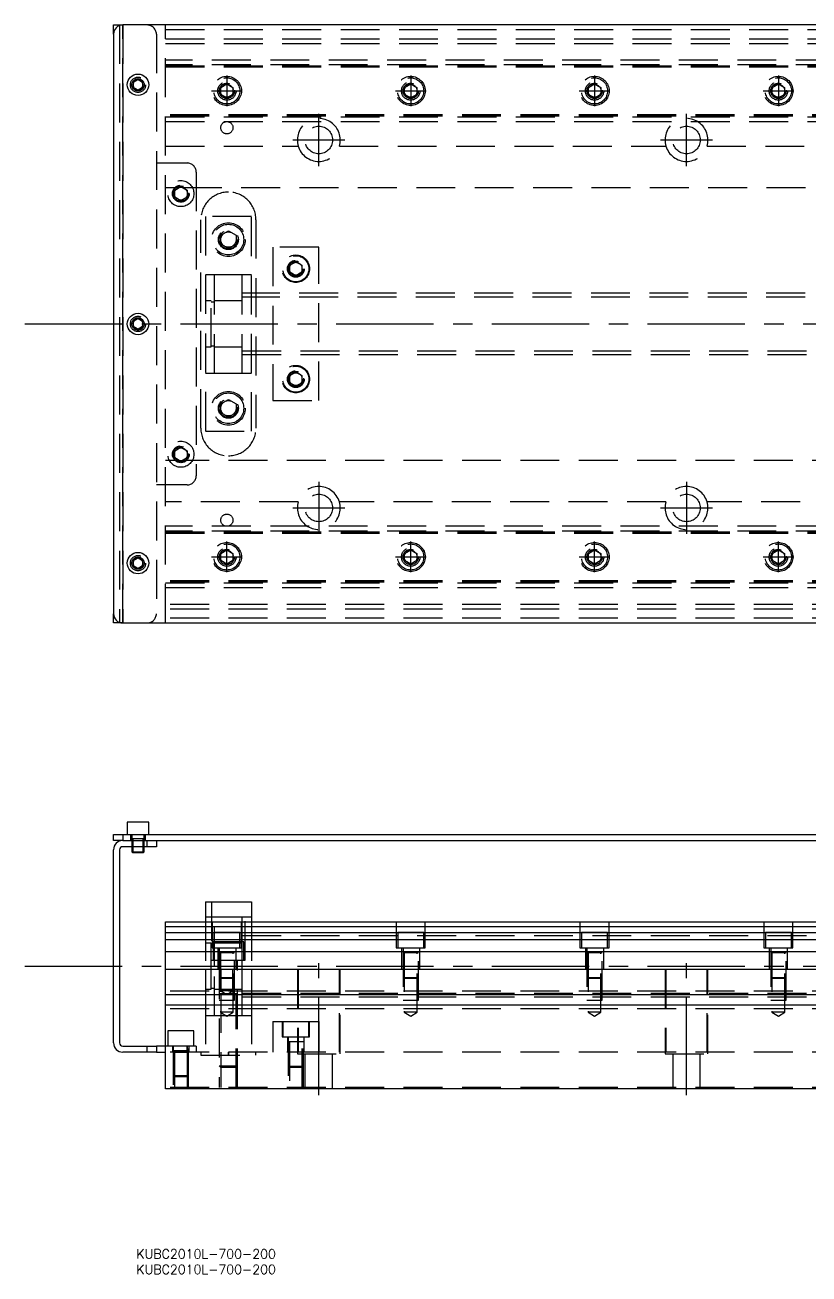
# Model space of a CAD drawing. Extents: x -29 to 939, y -310 to 112.
# Drawn here: x -28.9 to 227, y -309.8 to 97.5 of the extents above; entities that cross this region are included whole.
import ezdxf

# ---------------------------------------------------------------- set-up
doc = ezdxf.new("R2010")
doc.units = 0
doc.linetypes.add('CENTER', pattern=[50.8, 31.75, -6.35, 6.35, -6.35])
doc.linetypes.add('DASHED', pattern=[19.05, 12.7, -6.35])
doc.layers.get('0').update_dxf_attribs({"linetype": 'CONTINUOUS'})
doc.layers.add('CENTER', color=1, linetype='CENTER')
doc.styles.get("Standard").update_dxf_attribs({"font": 'txt.shx', "height": 3, "bigfont": 'bigfont.shx'})

# ---------------------------------------------------------------- blocks, each defined once
blk = doc.blocks.new('*U2')
at = {"color": 7, "linetype": 'CONTINUOUS'}
blk.add_text('KUBC2010L-700-200', height=3, dxfattribs=at).set_placement((7.48, -309.84))
blk = doc.blocks.new('*U3')
at = {"color": 7, "linetype": 'CONTINUOUS'}
blk.add_text('KUBC2010L-700-200', height=3, dxfattribs=at).set_placement((7.48, -304.76))

msp = doc.modelspace()

# ---------------------------------------------------------------- linework, layer by layer
at = {"color": 7, "linetype": 'CONTINUOUS'}
for p, q in [((0, 94.5), (0, 97.5)), ((0, 97.5), (3, 97.5)), ((0, 94.5), (0, -94.5)), ((731, 97.5), (3, 97.5)), ((6.5, 78.866026), (8, 79.73205)), ((6.5, 77.133974), (6.5, 78.866026)), ((8, 79.73205), (9.5, 78.866026)), ((9.5, 78.866026), (9.5, 77.133974)), ((8, 76.26795), (6.5, 77.133974)), ((9.5, 77.133974), (8, 76.26795)), ((6.5, 0.866026), (8, 1.73205)), ((6.5, -0.866026), (6.5, 0.866026)), ((8, 1.73205), (9.5, 0.866026)), ((9.5, 0.866026), (9.5, -0.866026)), ((8, -1.73205), (6.5, -0.866026)), ((9.5, -0.866026), (8, -1.73205)), ((6.5, -77.133974), (8, -76.26795)), ((6.5, -78.866026), (6.5, -77.133974)), ((8, -76.26795), (9.5, -77.133974)), ((9.5, -77.133974), (9.5, -78.866026)), ((8, -79.73205), (6.5, -78.866026)), ((9.5, -78.866026), (8, -79.73205)), ((0, -97.5), (0, -94.5)), ((3, -97.5), (0, -97.5)), ((3, -97.5), (731, -97.5)), ((11.5, -162.49), (4.5, -162.49)), ((4.5, -162.49), (4.5, -166.49)), ((11.5, -166.49), (11.5, -162.49)), ((0, -168.49), (0, -166.49)), ((0, -166.49), (3, -166.49)), ((3, -166.49), (3, -168.49)), ((3, -166.49), (267, -166.49)), ((3, -168.49), (0, -168.49)), ((3, -168.49), (11, -168.49)), ((3, -168.49), (11, -168.49)), ((11, -170.49), (3, -170.49)), ((6, -170.49002), (6, -172.14)), ((6.35, -170.49002), (6.35, -172.49)), ((9.65, -172.49), (9.65, -170.49002)), ((10, -172.14), (10, -170.49002)), ((11, -168.49), (267, -168.49)), ((11, -170.49), (11, -168.49)), ((14, -170.49), (11, -170.49)), ((14, -168.49), (14, -170.49)), ((0, -234.49), (0, -171.49)), ((2, -171.49), (2, -234.49)), ((6, -172.14), (10, -172.14)), ((6, -172.14), (6.35, -172.49)), ((9.65, -172.49), (6.35, -172.49)), ((9.65, -172.49), (10, -172.14)), ((30, -188.49), (45, -188.49)), ((30, -188.49), (30, -194.99)), ((45, -188.49), (45, -194.99)), ((17, -194.99), (273.5, -194.99)), ((17, -249.49), (17, -194.99)), ((17, -196.529608), (273.5, -196.529608)), ((273.5, -198.61154), (17, -198.61154)), ((273.5, -200.826666), (17, -200.826666)), ((17, -204.671934), (273.5, -204.671934)), ((717, -210.49), (17, -210.49)), ((717, -218.79), (17, -218.79)), ((717, -222.19), (17, -222.19)), ((3, -235.49), (11, -235.49)), ((11, -237.49), (11, -235.49)), ((11, -235.49), (14, -235.49)), ((14, -235.49), (14, -237.49)), ((17, -235.49), (14, -235.49)), ((11, -237.49), (3, -237.49)), ((14, -237.49), (11, -237.49)), ((14, -237.49), (17, -237.49)), ((717, -249.49), (17, -249.49))]:
    msp.add_line(p, q, dxfattribs=at)
at = {"color": 3, "linetype": 'DASHED'}
for p, q in [((2, 97.5), (2, -97.5)), ((3, 97.5), (3, -97.5)), ((3, -97.5), (3, 97.5)), ((3, -97.5), (3, 97.5)), ((3, 97.5), (3, -97.5)), ((14, 94.5), (14, -94.5)), ((17, -97.5), (17, 97.5)), ((17, 96), (717, 96)), ((17, 93), (717, 93)), ((17, 91.5), (717, 91.5)), ((292.5, 86), (17, 86)), ((292.5, 84.460392), (17, 84.460392)), ((17, 84.204452), (717, 84.204452)), ((17, 84.2), (717, 84.2)), ((17, 83.8), (717, 83.8)), ((9.973226, 78.326156), (10, 78)), ((35, 77.1547), (37, 78.309402)), ((37, 78.309402), (39, 77.1547)), ((95, 77.1547), (97, 78.309402)), ((97, 78.309402), (99, 77.1547)), ((155, 77.1547), (157, 78.309402)), ((157, 78.309402), (159, 77.1547)), ((215, 77.1547), (217, 78.309402)), ((217, 78.309402), (219, 77.1547)), ((35, 74.8453), (35, 77.1547)), ((37, 73.690598), (35, 74.8453)), ((39, 74.8453), (37, 73.690598)), ((39, 77.1547), (39, 74.8453)), ((39.483582, 76.286038), (39.5, 76)), ((94.5, 76), (94.518502, 76.303588)), ((95, 74.8453), (95, 77.1547)), ((97, 73.690598), (95, 74.8453)), ((99, 74.8453), (97, 73.690598)), ((99, 77.1547), (99, 74.8453)), ((155, 74.8453), (155, 77.1547)), ((157, 73.690598), (155, 74.8453)), ((159, 74.8453), (157, 73.690598)), ((159, 77.1547), (159, 74.8453)), ((159.483582, 76.286038), (159.5, 76)), ((215, 74.8453), (215, 77.1547)), ((217, 73.690598), (215, 74.8453)), ((219, 74.8453), (217, 73.690598)), ((219, 77.1547), (219, 74.8453)), ((219.483582, 76.286038), (219.5, 76)), ((717, 68.2), (17, 68.2)), ((717, 67.8), (17, 67.8)), ((717, 67.795548), (17, 67.795548)), ((17, 67.539608), (292.5, 67.539608)), ((17, 66), (292.5, 66)), ((17, 58), (60.291796, 58)), ((73.708204, 58), (180.291796, 58)), ((193.708204, 58), (300.291796, 58)), ((14, 52.5), (24, 52.5)), ((27, 49.5), (27, -49.5)), ((20, 43.6547), (22, 44.809402)), ((22, 44.809402), (24, 43.6547)), ((17, 44.5), (21.359688, 44.5)), ((20, 41.3453), (20, 43.6547)), ((22, 40.190598), (20, 41.3453)), ((24, 41.3453), (22, 40.190598)), ((22.640312, 44.5), (717, 44.5)), ((24, 43.6547), (24, 41.3453)), ((24.483582, 42.786038), (24.5, 42.5)), ((28.5, -34), (28.5, 34)), ((45, 35), (30, 35)), ((30, 35), (30, -35)), ((45, -35), (45, 35)), ((46.5, 34), (46.5, -34)), ((35, 28.943376), (37.5, 30.386752)), ((35, 26.056624), (35, 28.943376)), ((37.5, 30.386752), (40, 28.943376)), ((40, 28.943376), (40, 26.056624)), ((34.5, 27.5), (34.520026, 27.846056)), ((37.5, 24.613248), (35, 26.056624)), ((40, 26.056624), (37.5, 24.613248)), ((67, 25), (52, 25)), ((52, 25), (52, -25)), ((67, -25), (67, 25)), ((57, 18), (57.012884, 18.253488)), ((57.5, 19.1547), (59.5, 20.309402)), ((57.5, 16.8453), (57.5, 19.1547)), ((59.5, 15.690598), (57.5, 16.8453)), ((59.5, 20.309402), (61.5, 19.1547)), ((61.5, 16.8453), (59.5, 15.690598)), ((61.5, 19.1547), (61.5, 16.8453)), ((33, 16), (30, 16)), ((33, -16), (33, 16)), ((42, 16), (33, 16)), ((42, 16), (33, 16)), ((42, -16), (42, 16)), ((45, 16), (42, 16)), ((339.99998, 10), (42, 10)), ((339.99998, 8.75), (42, 8.75)), ((31.85, 7.5), (30, 7.5)), ((31.85, -7.5), (31.85, 7.5)), ((33, 7.15), (31.85, 7.15)), ((42, 7.5), (33, 7.5)), ((42, 7.5), (33, 7.5)), ((6, 0), (6.030168, 0.346066)), ((30, -7.5), (31.85, -7.5)), ((31.85, -7.15), (33, -7.15)), ((33, -7.5), (42, -7.5)), ((33, -7.5), (42, -7.5)), ((42, -8.75), (339.99998, -8.75)), ((42, -10), (339.99998, -10)), ((30, -16), (33, -16)), ((33, -16), (42, -16)), ((33, -16), (42, -16)), ((42, -16), (45, -16)), ((57.5, -16.8453), (59.5, -15.690598)), ((59.5, -15.690598), (61.5, -16.8453)), ((57.5, -19.1547), (57.5, -16.8453)), ((59.5, -20.309402), (57.5, -19.1547)), ((61.5, -19.1547), (59.5, -20.309402)), ((61.5, -16.8453), (61.5, -19.1547)), ((61.983582, -17.713962), (62, -18)), ((35, -26.056624), (37.5, -24.613248)), ((35, -28.943376), (35, -26.056624)), ((37.5, -24.613248), (40, -26.056624)), ((40, -26.056624), (40, -28.943376)), ((40.477798, -27.135694), (40.5, -27.5)), ((52, -25), (67, -25)), ((37.5, -30.386752), (35, -28.943376)), ((40, -28.943376), (37.5, -30.386752)), ((30, -35), (45, -35)), ((20, -41.3453), (22, -40.190598)), ((22, -40.190598), (24, -41.3453)), ((21.359688, -44.5), (17, -44.5)), ((20, -43.6547), (20, -41.3453)), ((22, -44.809402), (20, -43.6547)), ((24, -43.6547), (22, -44.809402)), ((717, -44.5), (22.640312, -44.5)), ((24, -41.3453), (24, -43.6547)), ((24.483582, -42.213962), (24.5, -42.5)), ((24, -52.5), (14, -52.5)), ((60.291796, -58), (17, -58)), ((180.291796, -58), (73.708204, -58)), ((300.291796, -58), (193.708204, -58)), ((292.5, -66), (17, -66)), ((292.5, -67.539608), (17, -67.539608)), ((17, -67.795548), (717, -67.795548)), ((17, -67.8), (717, -67.8)), ((17, -68.2), (717, -68.2)), ((34.5, -76), (34.518502, -75.696412)), ((35, -74.8453), (37, -73.690598)), ((35, -77.1547), (35, -74.8453)), ((37, -78.309402), (35, -77.1547)), ((37, -73.690598), (39, -74.8453)), ((39, -77.1547), (37, -78.309402)), ((39, -74.8453), (39, -77.1547)), ((95, -74.8453), (97, -73.690598)), ((95, -77.1547), (95, -74.8453)), ((97, -78.309402), (95, -77.1547)), ((97, -73.690598), (99, -74.8453)), ((99, -77.1547), (97, -78.309402)), ((99, -74.8453), (99, -77.1547)), ((99.483582, -75.713962), (99.5, -76)), ((154.5, -76), (154.512884, -75.746512)), ((155, -74.8453), (157, -73.690598)), ((155, -77.1547), (155, -74.8453)), ((157, -78.309402), (155, -77.1547)), ((157, -73.690598), (159, -74.8453)), ((159, -77.1547), (157, -78.309402)), ((159, -74.8453), (159, -77.1547)), ((215, -74.8453), (217, -73.690598)), ((215, -77.1547), (215, -74.8453)), ((217, -78.309402), (215, -77.1547)), ((217, -73.690598), (219, -74.8453)), ((219, -77.1547), (217, -78.309402)), ((219, -74.8453), (219, -77.1547)), ((219.483582, -75.713962), (219.5, -76)), ((6, -78), (6.030168, -77.653934)), ((717, -83.8), (17, -83.8)), ((717, -84.2), (17, -84.2)), ((717, -84.204452), (17, -84.204452)), ((17, -84.460392), (717, -84.460392)), ((17, -86), (717, -86)), ((717, -91.5), (17, -91.5)), ((717, -93), (17, -93)), ((717, -96), (17, -96)), ((5.5, -166.49), (5.5, -168.49)), ((6, -166.49), (6, -170.49)), ((6.000006, -166.49), (6.000006, -170.49)), ((10, -170.49), (10, -166.49)), ((10.5, -168.49), (10.5, -166.49)), ((10.000006, -167.89), (5.999994, -167.89)), ((6.35, -167.89), (6.35, -170.49)), ((9.65, -170.49), (9.65, -167.89)), ((9.999994, -170.49), (9.999994, -168.49)), ((32, -188.49), (32, -207.49)), ((43, -207.49), (43, -188.49)), ((33, -193.49), (30, -193.49)), ((30, -194.99), (30, -210.49)), ((32.25, -194.99), (32.25, -203.49)), ((33, -209.49), (33, -193.49)), ((42, -193.49), (33, -193.49)), ((41.75, -203.49), (41.75, -194.99)), ((42, -194.99), (42, -193.49)), ((45, -193.49), (42, -193.49)), ((42, -201.49), (42, -194.99)), ((45, -194.99), (45, -210.49)), ((92.25, -194.99), (92.25, -203.49)), ((101.75, -203.49), (101.75, -194.99)), ((152.25, -194.99), (152.25, -203.49)), ((161.75, -203.49), (161.75, -194.99)), ((212.25, -194.99), (212.25, -203.49)), ((221.75, -203.49), (221.75, -194.99)), ((41.25, -198.49), (32.75, -198.49)), ((32.75, -198.49), (32.75, -203.49)), ((41.25, -203.49), (41.25, -198.49)), ((42, -199.489994), (660, -199.489994)), ((101.25, -198.49), (92.75, -198.49)), ((92.75, -198.49), (92.75, -203.49)), ((101.25, -203.49), (101.25, -198.49)), ((161.25, -198.49), (152.75, -198.49)), ((152.75, -198.49), (152.75, -203.49)), ((161.25, -203.49), (161.25, -198.49)), ((221.25, -198.49), (212.75, -198.49)), ((212.75, -198.49), (212.75, -203.49)), ((221.25, -203.49), (221.25, -198.49)), ((31.85, -201.99), (30, -201.99)), ((31.85, -209.49), (31.85, -201.99)), ((33, -202.34), (31.85, -202.34)), ((32.25, -203.49), (41.75, -203.49)), ((41.25, -201.49), (32.5, -201.49)), ((32.5, -201.49), (32.5, -207.49)), ((41.25, -201.99), (33, -201.99)), ((34, -203.49), (34, -210.49)), ((34.500006, -203.49), (34.500006, -220.49)), ((39.499994, -220.49), (39.499994, -203.49)), ((40, -210.49), (40, -203.49)), ((42.5, -201.49), (41.25, -201.49)), ((42, -201.99), (41.25, -201.99)), ((42, -200.739994), (660, -200.739994)), ((42, -207.49), (42, -201.49)), ((42.5, -207.49), (42.5, -201.49)), ((92.25, -203.49), (101.75, -203.49)), ((94, -203.49), (94, -210.49)), ((94.500006, -203.49), (94.500006, -220.49)), ((99.499994, -220.49), (99.499994, -203.49)), ((100, -210.49), (100, -203.49)), ((152.25, -203.49), (161.75, -203.49)), ((154, -203.49), (154, -210.49)), ((154.500006, -203.49), (154.500006, -220.49)), ((159.499994, -220.49), (159.499994, -203.49)), ((160, -210.49), (160, -203.49)), ((212.25, -203.49), (221.75, -203.49)), ((214, -203.49), (214, -210.49)), ((214.500006, -203.49), (214.500006, -220.49)), ((219.499994, -220.49), (219.499994, -203.49)), ((220, -210.49), (220, -203.49)), ((32, -207.49), (43, -207.49)), ((39.500006, -205.09), (34.499994, -205.09)), ((34.500006, -207.49), (34.500006, -248.99)), ((34.9, -205.09), (34.9, -224.49)), ((39.1, -224.49), (39.1, -205.09)), ((40.499994, -248.99), (40.499994, -207.49)), ((42, -209.49), (42, -207.49)), ((99.500006, -205.09), (94.499994, -205.09)), ((94.9, -205.09), (94.9, -224.49)), ((99.1, -224.49), (99.1, -205.09)), ((159.500006, -205.09), (154.499994, -205.09)), ((154.9, -205.09), (154.9, -224.49)), ((159.1, -224.49), (159.1, -205.09)), ((219.500006, -205.09), (214.499994, -205.09)), ((214.9, -205.09), (214.9, -224.49)), ((219.1, -224.49), (219.1, -205.09)), ((30, -210.49), (30, -218.79)), ((31.85, -216.99), (31.85, -209.49)), ((33, -225.49), (33, -209.49)), ((35, -210.49), (35, -217.49)), ((39, -217.49), (39, -210.49)), ((42, -210.49), (42, -209.49)), ((42, -218.79), (42, -210.49)), ((45, -210.49), (45, -218.79)), ((60, -210.49), (60, -237.99)), ((60.291796, -210.49), (60.291796, -237.49)), ((73.708204, -237.49), (73.708204, -210.49)), ((74, -237.99), (74, -210.49)), ((180, -210.49), (180, -237.99)), ((180.291796, -210.49), (180.291796, -237.49)), ((193.708204, -237.49), (193.708204, -210.49)), ((194, -237.99), (194, -210.49)), ((34.5, -213.09), (39.5, -213.09)), ((34.5, -213.09), (34.9, -213.49)), ((39.1, -213.49), (34.9, -213.49)), ((39.1, -213.49), (39.5, -213.09)), ((94.5, -213.09), (99.5, -213.09)), ((94.5, -213.09), (94.9, -213.49)), ((99.1, -213.49), (94.9, -213.49)), ((99.1, -213.49), (99.5, -213.09)), ((154.5, -213.09), (159.5, -213.09)), ((154.5, -213.09), (154.9, -213.49)), ((159.1, -213.49), (154.9, -213.49)), ((159.1, -213.49), (159.5, -213.09)), ((214.5, -213.09), (219.5, -213.09)), ((214.5, -213.09), (214.9, -213.49)), ((219.1, -213.49), (214.9, -213.49)), ((219.1, -213.49), (219.5, -213.09)), ((717, -217.64), (17, -217.64)), ((30, -216.99), (31.85, -216.99)), ((30, -218.79), (30, -222.19)), ((31.85, -216.64), (33, -216.64)), ((33, -216.99), (40.5, -216.99)), ((40.500006, -218.49), (34.499994, -218.49)), ((39, -217.49), (35, -217.49)), ((35, -217.49), (37, -218.6447)), ((35, -218.49), (35, -248.99)), ((37, -218.6447), (39, -217.49)), ((40, -248.99), (40, -218.49)), ((40.5, -216.99), (42, -216.99)), ((42, -218.24), (660, -218.24)), ((42, -222.19), (42, -218.79)), ((42, -219.49), (660, -219.49)), ((45, -218.79), (45, -222.19)), ((717, -223.34), (17, -223.34)), ((30, -222.19), (30, -238.49)), ((34.500006, -220.49), (39.499994, -220.49)), ((42, -225.49), (42, -222.19)), ((45, -222.19), (45, -238.49)), ((94.500006, -220.49), (99.499994, -220.49)), ((154.500006, -220.49), (159.499994, -220.49)), ((214.500006, -220.49), (219.499994, -220.49)), ((30, -225.49), (33, -225.49)), ((33, -225.49), (40.5, -225.49)), ((39.1, -224.49), (34.9, -224.49)), ((34.9, -224.49), (37, -225.702436)), ((37, -225.702436), (39.1, -224.49)), ((40.5, -225.49), (42, -225.49)), ((42, -225.49), (45, -225.49)), ((52, -227.49), (52, -237.49)), ((52, -227.49), (60.291796, -227.49)), ((55, -227.49), (55, -232.49)), ((55.25, -227.49), (55.25, -232.49)), ((60.291796, -227.49), (67, -227.49)), ((63.75, -232.49), (63.75, -227.49)), ((64, -232.49), (64, -227.49)), ((67, -227.49), (67, -237.49)), ((99.1, -224.49), (94.9, -224.49)), ((94.9, -224.49), (97, -225.702436)), ((97, -225.702436), (99.1, -224.49)), ((159.1, -224.49), (154.9, -224.49)), ((154.9, -224.49), (157, -225.702436)), ((157, -225.702436), (159.1, -224.49)), ((219.1, -224.49), (214.9, -224.49)), ((214.9, -224.49), (217, -225.702436)), ((217, -225.702436), (219.1, -224.49)), ((26.25, -230.49), (17.75, -230.49)), ((17.75, -230.49), (17.75, -235.49)), ((26.25, -235.49), (26.25, -230.49)), ((27, -235.49), (17, -235.49)), ((19.25, -235.49), (19.25, -237.49)), ((19.500006, -235.49), (19.500006, -248.99)), ((24, -237.49), (24, -235.49)), ((24, -235.49), (24, -237.49)), ((24.499994, -248.99), (24.499994, -235.49)), ((24.75, -237.49), (24.75, -235.49)), ((27, -235.49), (27, -237.49)), ((55, -232.49), (64, -232.49)), ((56.75, -232.49), (56.75, -237.49)), ((62.000006, -234.09), (56.999994, -234.09)), ((57.000006, -232.49), (57.000006, -248.99)), ((57.4, -234.09), (57.4, -248.99)), ((61.6, -248.99), (61.6, -234.09)), ((61.999994, -248.99), (61.999994, -232.49)), ((62.25, -237.49), (62.25, -232.49)), ((717, -237.49), (17, -237.49)), ((24.499994, -237.09), (19.500006, -237.09)), ((19.9, -237.09), (19.9, -248.99)), ((19.9, -237.49), (24.1, -237.49)), ((24.1, -248.99), (24.1, -237.09)), ((28.5, -237.49), (28.5, -238.49)), ((28.5, -238.49), (46.5, -238.49)), ((37.5, -237.49), (37.5, -238.49)), ((37.5, -238.49), (37.5, -237.49)), ((46.5, -238.49), (46.5, -237.49)), ((60, -237.99), (74, -237.99)), ((62.5, -237.99), (62.5, -249.49)), ((71.5, -249.49), (71.5, -237.99)), ((180, -237.99), (194, -237.99)), ((182.5, -237.99), (182.5, -249.49)), ((191.5, -249.49), (191.5, -237.99)), ((34.5, -241.99), (40.5, -241.99)), ((34.5, -241.99), (35, -242.49)), ((40, -242.49), (35, -242.49)), ((40, -242.49), (40.5, -241.99)), ((57, -242.09), (62, -242.09)), ((57, -242.09), (57.4, -242.49)), ((61.6, -242.49), (57.4, -242.49)), ((61.6, -242.49), (62, -242.09)), ((19.5, -245.09), (24.5, -245.09)), ((19.5, -245.09), (19.9, -245.49)), ((24.1, -245.49), (19.9, -245.49)), ((24.1, -245.49), (24.5, -245.09)), ((717, -248.99), (17, -248.99)), ((20.500008, -248.99), (20.500008, -249.49)), ((21.359688, -249.49), (21.359688, -248.99)), ((22.640312, -248.99), (22.640312, -249.49)), ((23.499992, -249.49), (23.499992, -248.99))]:
    msp.add_line(p, q, dxfattribs=at)
at = {"color": 7, "linetype": 'CONTINUOUS'}
for centre in [(8, 78), (8, 0), (8, -78)]:
    msp.add_circle(centre, 3.5, dxfattribs=at)
at = {"color": 3, "linetype": 'DASHED'}
for centre, radius in [((8, 78), 2.5), ((8, 78), 2), ((37, 76), 4.75), ((37, 76), 4.25), ((37, 76), 3), ((37, 76), 2.5), ((37, 76), 2.1), ((97, 76), 4.75), ((97, 76), 4.25), ((97, 76), 3), ((97, 76), 2.5), ((97, 76), 2.1), ((157, 76), 4.75), ((157, 76), 4.25), ((157, 76), 3), ((157, 76), 2.5), ((157, 76), 2.1), ((217, 76), 4.75), ((217, 76), 4.25), ((217, 76), 3), ((217, 76), 2.5), ((217, 76), 2.1), ((37, 64), 2), ((67, 60), 4.5), ((187, 60), 4.5), ((22, 42.5), 4.25), ((22, 42.5), 2.75), ((22, 42.5), 2.5), ((22, 42.5), 2.1), ((37.5, 27.5), 5.5), ((37.5, 27.5), 5), ((37.5, 27.5), 3.25), ((37.5, 27.5), 3), ((37.5, 27.5), 2.5), ((59.5, 18), 4.5), ((59.5, 18), 4.25), ((59.5, 18), 2.75), ((59.5, 18), 2.5), ((59.5, 18), 2.1), ((8, 0), 2.5), ((8, 0), 2), ((59.5, -18), 4.5), ((59.5, -18), 4.25), ((59.5, -18), 2.75), ((59.5, -18), 2.5), ((59.5, -18), 2.1), ((37.5, -27.5), 5.5), ((37.5, -27.5), 5), ((37.5, -27.5), 3.25), ((37.5, -27.5), 3), ((37.5, -27.5), 2.5), ((22, -42.5), 4.25), ((22, -42.5), 2.75), ((22, -42.5), 2.5), ((22, -42.5), 2.1), ((67, -60), 4.5), ((187, -60), 4.5), ((37, -64), 2), ((37, -76), 4.75), ((37, -76), 4.25), ((37, -76), 3), ((97, -76), 4.75), ((97, -76), 4.25), ((97, -76), 3), ((157, -76), 4.75), ((157, -76), 4.25), ((157, -76), 3), ((217, -76), 4.75), ((217, -76), 4.25), ((217, -76), 3), ((8, -78), 2.5), ((8, -78), 2), ((37, -76), 2.5), ((37, -76), 2.1), ((97, -76), 2.5), ((97, -76), 2.1), ((157, -76), 2.5), ((157, -76), 2.1), ((217, -76), 2.5), ((217, -76), 2.1)]:
    msp.add_circle(centre, radius, dxfattribs=at)
at = {"color": 7, "linetype": 'CONTINUOUS'}
for centre, radius, start, end in [((3, 94.5), 3, 90, 180), ((8, 78), 1.65, 155.380023, 180), ((8, 78), 1.65, 180, 204.619977), ((8, 78), 1.65, 144.619977, 155.380023), ((8, 78), 1.65, 95.380023, 144.619977), ((8, 78), 1.65, 84.619977, 95.380023), ((8, 78), 1.65, 35.380023, 84.619977), ((8, 78), 1.65, 24.619977, 35.380023), ((8, 78), 1.65, 335.380023, 24.619977), ((8, 78), 1.65, 204.619977, 215.380023), ((8, 78), 1.65, 215.380023, 264.619977), ((8, 78), 1.65, 264.619977, 275.380023), ((8, 78), 1.65, 275.380023, 324.619977), ((8, 78), 1.65, 324.619977, 335.380023), ((8, 0), 1.65, 155.380023, 180), ((8, 0), 1.65, 144.619977, 155.380023), ((8, 0), 1.65, 95.380023, 144.619977), ((8, 0), 1.65, 84.619977, 95.380023), ((8, 0), 1.65, 35.380023, 84.619977), ((8, 0), 1.65, 24.619977, 35.380023), ((8, 0), 1.65, 335.380023, 24.619977), ((8, 0), 1.65, 180, 204.619977), ((8, 0), 1.65, 204.619977, 215.380023), ((8, 0), 1.65, 215.380023, 264.619977), ((8, 0), 1.65, 264.619977, 275.380023), ((8, 0), 1.65, 275.380023, 324.619977), ((8, 0), 1.65, 324.619977, 335.380023), ((8, -78), 1.65, 155.380023, 180), ((8, -78), 1.65, 144.619977, 155.380023), ((8, -78), 1.65, 95.380023, 144.619977), ((8, -78), 1.65, 84.619977, 95.380023), ((8, -78), 1.65, 35.380023, 84.619977), ((8, -78), 1.65, 24.619977, 35.380023), ((8, -78), 1.65, 335.380023, 24.619977), ((8, -78), 1.65, 180, 204.619977), ((8, -78), 1.65, 204.619977, 215.380023), ((8, -78), 1.65, 215.380023, 264.619977), ((8, -78), 1.65, 264.619977, 275.380023), ((8, -78), 1.65, 275.380023, 324.619977), ((8, -78), 1.65, 324.619977, 335.380023), ((3, -94.5), 3, 180, 270), ((3, -171.49), 3, 90, 180), ((3, -171.49), 1, 90, 180), ((3, -234.49), 3, 180, 270), ((3, -234.49), 1, 180, 270)]:
    msp.add_arc(centre, radius, start, end, dxfattribs=at)
at = {"color": 3, "linetype": 'DASHED'}
for centre, radius, start, end in [((11, 94.5), 3, 0, 90), ((67, 60), 7, 343.39845, 196.60155), ((187, 60), 7, 343.39845, 196.60155), ((67, 60), 7, 196.60155, 343.39845), ((187, 60), 7, 196.60155, 343.39845), ((24, 49.5), 3, 0, 90), ((37.5, 34), 9, 90, 180), ((37.5, 34), 9, 0, 90), ((37.5, -34), 9, 180, 270), ((37.5, -34), 9, 270, 0), ((24, -49.5), 3, 270, 0), ((67, -60), 7, 16.60155, 163.39845), ((187, -60), 7, 16.60155, 163.39845), ((67, -60), 7, 163.39845, 16.60155), ((187, -60), 7, 163.39845, 16.60155), ((11, -94.5), 3, 270, 0)]:
    msp.add_arc(centre, radius, start, end, dxfattribs=at)
at = {"layer": 'CENTER', "color": 1, "linetype": 'CENTER'}
for p, q in [((37, 81), (37, 71)), ((97, 81), (97, 71)), ((157, 81), (157, 71)), ((217, 81), (217, 71)), ((32, 76), (42, 76)), ((92, 76), (102, 76)), ((152, 76), (162, 76)), ((212, 76), (222, 76)), ((67, 51.5), (67, 68.5)), ((187, 51.5), (187, 68.5)), ((58.5, 60), (75.5, 60)), ((178.5, 60), (195.5, 60)), ((-28.891336, 0), (796.707811, 0)), ((67, -51.5), (67, -68.5)), ((187, -51.5), (187, -68.5)), ((58.5, -60), (75.5, -60)), ((178.5, -60), (195.5, -60)), ((37, -81), (37, -71)), ((97, -81), (97, -71)), ((157, -81), (157, -71)), ((217, -81), (217, -71)), ((32, -76), (42, -76)), ((92, -76), (102, -76)), ((152, -76), (162, -76)), ((212, -76), (222, -76)), ((-28.891336, -209.49), (796.707811, -209.49)), ((67, -251.49), (67, -208.49)), ((187, -251.49), (187, -208.49))]:
    msp.add_line(p, q, dxfattribs=at)

# ---------------------------------------------------------------- block references
at = {"color": 7, "linetype": 'CONTINUOUS'}
for name in ['*U3', '*U2']:
    msp.add_blockref(name, (0, 0), dxfattribs=at)

doc.saveas('drawing.dxf')
